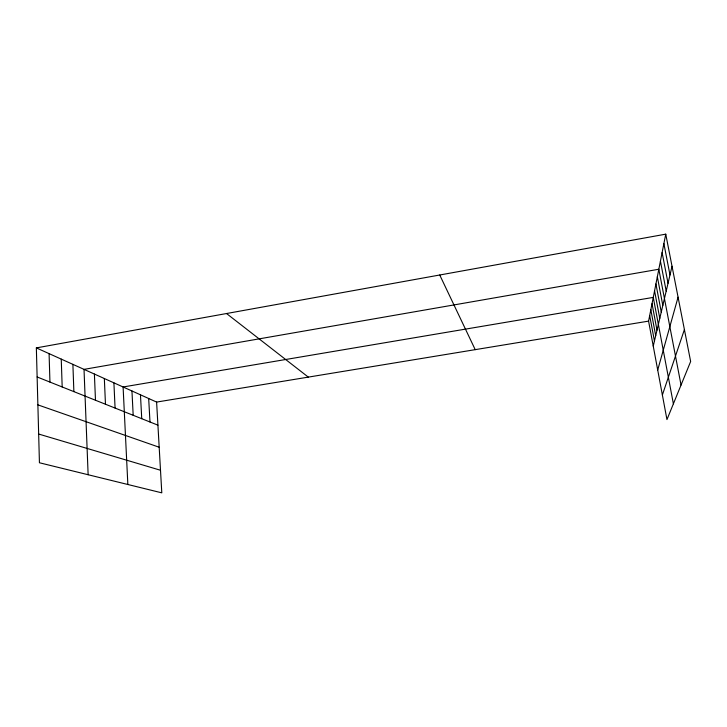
<?xml version="1.0" encoding="UTF-8"?>
<svg xmlns="http://www.w3.org/2000/svg" width="727" height="727" viewBox="0 0 727 727"><rect width="100%" height="100%" fill="white"/><g stroke="black" fill="none" stroke-linecap="round" stroke-linejoin="round"><path stroke-width="1.09" d="M665.75 234.158L690.65 361.501L666.959 419.57L648.584 321.125L665.75 234.158L36.35 347.897L39.431 462.763L161.794 492.842L156.605 402.076L36.35 347.897M653.246 346.107L672.03 266.282M657.708 370.043L678.073 297.189M662.37 395.015L684.407 329.558M156.605 402.076L648.584 321.125M38.658 434.037L160.503 470.251M37.877 404.866L159.186 447.241M37.132 376.968L157.923 425.159M226.524 313.528L308.312 377.113M439.735 274.997L475.213 349.651M663.878 243.609L669.985 274.979M662.106 252.587L668.04 283.23M660.425 261.12L666.196 291.073M681.045 385.046L658.826 269.244L84.023 369.371L88.131 474.74M657.335 276.76L662.815 305.431M655.918 283.948L661.261 312.028M654.564 290.818L659.78 318.335M673.384 403.821L653.264 297.398L123.099 386.973L127.852 484.5M652.019 303.704L656.999 330.14M650.829 309.747L655.699 335.683M649.684 315.545L654.445 340.999M148.681 398.505L149.98 421.987M140.465 394.806L141.738 418.697M131.95 390.962L133.186 415.29M113.903 382.838L115.075 408.056M104.343 378.531L105.47 404.23M94.392 374.041L95.482 400.241M72.891 364.354L73.872 391.626M61.25 359.111L62.177 386.955M49.082 353.631L49.945 382.075"/></g></svg>
